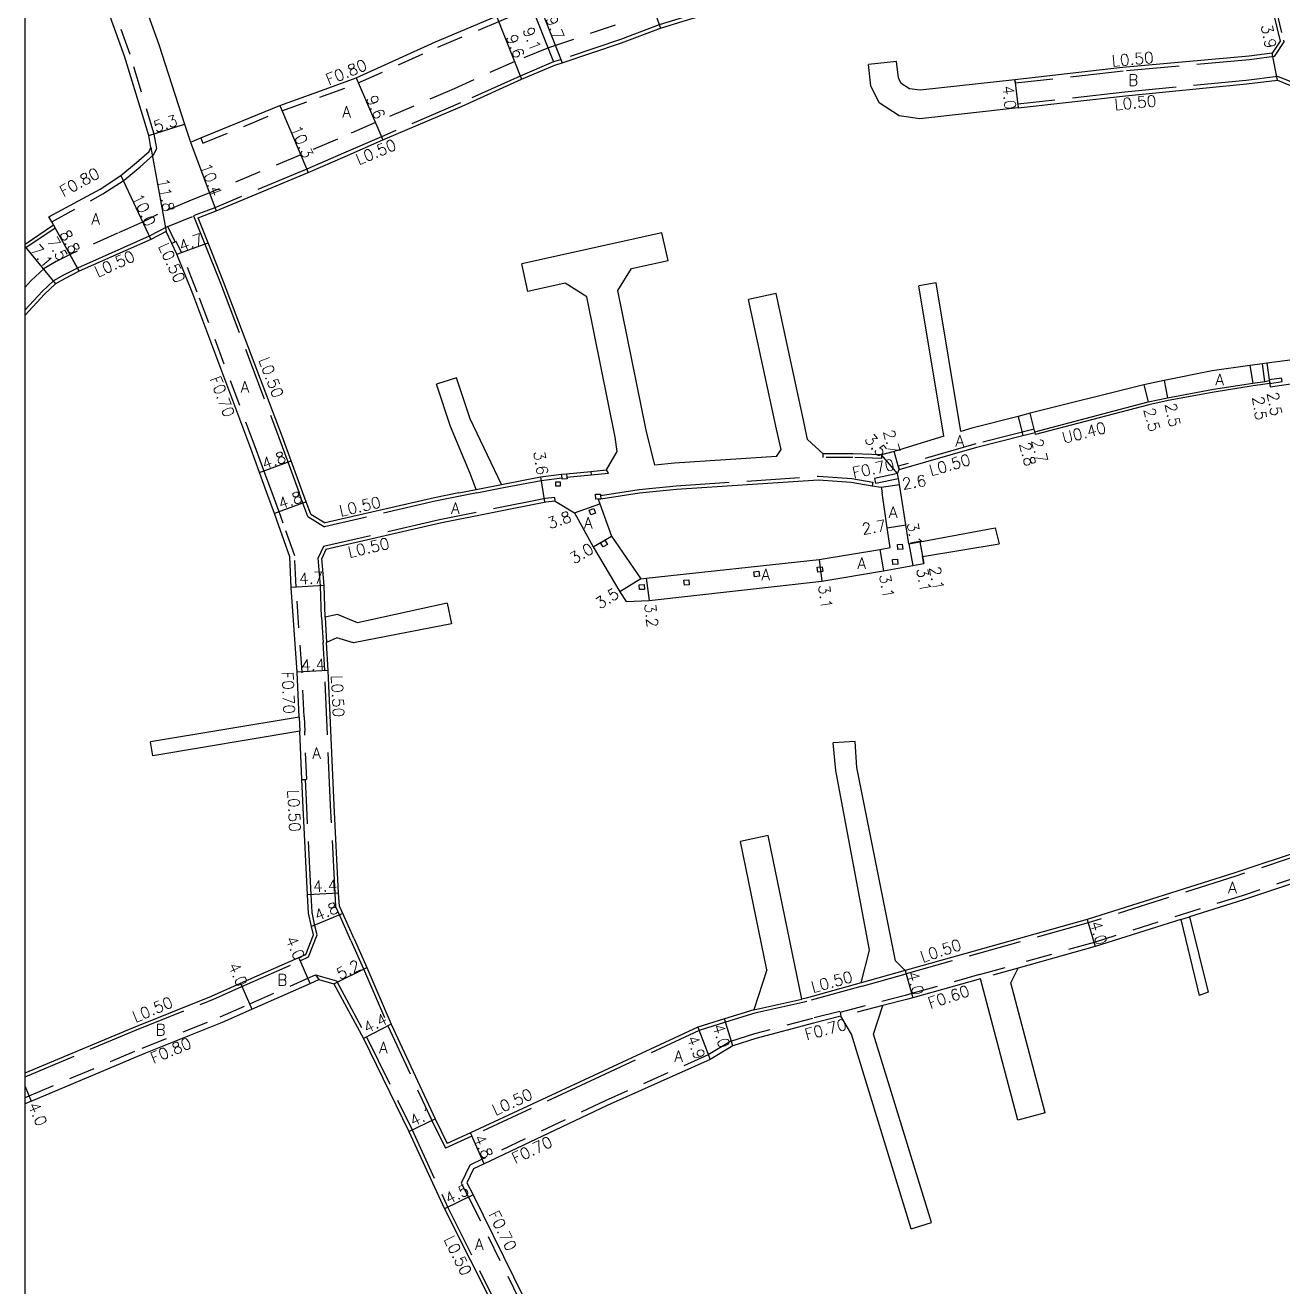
# Model space of a CAD drawing. Header units: metres. Extents: x -8800 to -8000, y -111600 to -110998.
# Drawn here: x -8800 to -8621.9, y -111358.7 to -111180.1 of the extents above; entities that cross this region are included whole.
import ezdxf

# ---------------------------------------------------------------- set-up
doc = ezdxf.new("R2010")
doc.units = ezdxf.units.M
doc.header["$LTSCALE"] = 2.5
for name, pattern in [('22320', [2.5, 1.5, -1]), ('22330', [4, 3, -1]), ('51070', [2.5, 1.5, -1])]:
    doc.linetypes.add(name, pattern=pattern)
for name, color, linetype in [('2101000', 7, 'Continuous'), ('2101001', 1, 'Continuous'), ('2102000', 4, 'Continuous'), ('2102001', 191, 'Continuous'), ('2231000', 4, 'Continuous'), ('2232000', 120, '22320'), ('2233000', 120, '22330'), ('2235000', 4, 'Continuous'), ('5107000', 4, '51070'), ('9201100', 215, 'Continuous'), ('9201500', 222, 'Continuous'), ('9202100', 82, 'Continuous'), ('9203500', 155, 'Continuous'), ('999', 7, 'Continuous')]:
    doc.layers.add(name, color=color, linetype=linetype)
doc.styles.add('Dm_Anotation', font='txt.shx', dxfattribs={"bigfont": 'pscdm.shx'})

msp = doc.modelspace()

# ---------------------------------------------------------------- linework, layer by layer
at = {"layer": '2101000'}
msp.add_lwpolyline([(-8789.86, -111157.51), (-8789.71, -111157.99), (-8787.58, -111164.41), (-8785.96, -111169.29), (-8781.09, -111182.82), (-8777.46, -111194.09), (-8776.6, -111196.64), (-8775.12, -111196.04), (-8763.94, -111191.45), (-8758.55, -111189.55), (-8753.14, -111187.53), (-8741.9, -111182.47), (-8733.25, -111178.82), (-8736.58, -111173.6), (-8755.79, -111144.33), (-8758.35, -111140.33), (-8760.26, -111137.34), (-8765.99, -111141.11), (-8780.52, -111150.58), (-8785.78, -111153.96), (-8789.1, -111156.11)], close=True, dxfattribs=at)
for points in [[(-8800, -111211.09), (-8796.01, -111208.38), (-8796.25, -111207.94), (-8796.64, -111207.24), (-8789.4, -111203.29), (-8786.44, -111201.38), (-8784.23, -111199.55), (-8782.46, -111197.97), (-8782.21, -111197.42), (-8782.5, -111195.72), (-8785.92, -111184.48), (-8790.78, -111170.96), (-8792.42, -111166.01), (-8794.7, -111159.12), (-8797.11, -111151.86), (-8797.93, -111149.17), (-8800, -111142.4)], [(-8628.51, -111161.56), (-8626.71, -111165.73), (-8625.04, -111170.78), (-8624.54, -111172.89), (-8624.29, -111173.96), (-8622.29, -111182.35), (-8623.42, -111184.05), (-8626.66, -111184.49), (-8644.58, -111186.1), (-8659.83, -111187.81)], [(-8760.67, -111246.31), (-8762.34, -111241.75), (-8763.6, -111238.3), (-8771.9, -111216.43), (-8774.11, -111210.91), (-8775.52, -111207.37), (-8772.97, -111206.39), (-8759.93, -111200.94), (-8754.71, -111198.68), (-8749.34, -111196.34), (-8738.14, -111191.55), (-8729.71, -111187.75), (-8725, -111185.76), (-8723.94, -111185.42), (-8715.54, -111182.61), (-8710.04, -111180.5), (-8706.23, -111179.33), (-8701.24, -111177.93), (-8691.23, -111174.68), (-8690.35, -111174.4)], [(-8659.38, -111191.79), (-8644.2, -111190.08), (-8627.02, -111188.41), (-8622.67, -111187.88), (-8620.81, -111188.62), (-8620.12, -111191.49), (-8617.9, -111201.36), (-8615.4, -111210.44), (-8612.51, -111221.57), (-8611.61, -111225.03), (-8613.13, -111226.48), (-8616.99, -111227.06), (-8617.97, -111227.13), (-8624.14, -111227.94), (-8624.77, -111228.05), (-8626.55, -111228.29), (-8631.9, -111229.01), (-8638.71, -111230.39), (-8641.57, -111231.02), (-8657.68, -111235.04), (-8659.4, -111235.48), (-8665.95, -111237.16), (-8667.5, -111237.61)], [(-8765.78, -111246.31), (-8766.84, -111243.4), (-8768.07, -111240.04), (-8776.28, -111218.13), (-8778.53, -111212.53), (-8779.24, -111210.99), (-8780.02, -111209.3), (-8782.21, -111210.44), (-8785.85, -111212.02), (-8792.38, -111214.94), (-8794.32, -111215.94), (-8795.7, -111216.72), (-8797.25, -111218.16), (-8800, -111221.15)], [(-8676.01, -111246.31), (-8676.2, -111245.11), (-8676.34, -111244.26), (-8676.45, -111243.57), (-8676.21, -111243.02), (-8665.22, -111239.86), (-8658.7, -111238.19), (-8656.99, -111237.75), (-8657.01, -111237.66), (-8640.95, -111233.44), (-8638.21, -111232.84), (-8631.71, -111231.64), (-8626.14, -111230.76), (-8624.43, -111230.53), (-8623.8, -111230.42), (-8623.74, -111230.81), (-8623.68, -111231.31), (-8617.54, -111230.41)], [(-8669.92, -111238.3), (-8676.95, -111240.43), (-8678.74, -111240.92), (-8682.78, -111240.79), (-8686.99, -111240.78)], [(-8693.6, -111241.14), (-8708.06, -111242.11), (-8710.83, -111242.38)], [(-8732.57, -111245.1), (-8727.02, -111244.04), (-8724.03, -111243.67), (-8723.33, -111243.6), (-8719.89, -111243.27), (-8717.7, -111243.05)], [(-8718.48, -111247.17), (-8712.99, -111246.31), (-8707.75, -111245.8), (-8687.66, -111244.45), (-8683.01, -111244.78), (-8680.05, -111245.3), (-8678.77, -111245.52), (-8678.64, -111246.31)], [(-8764.13, -111250.81), (-8764.7, -111249.24), (-8765.78, -111246.31)], [(-8759.57, -111249.32), (-8760.2, -111247.59), (-8760.67, -111246.31)], [(-8738.59, -111246.31), (-8742.03, -111247), (-8757.51, -111250.56)], [(-8724.96, -111247.48), (-8726.27, -111247.61), (-8741.24, -111250.62), (-8757.41, -111254.33)], [(-8738.59, -111246.31), (-8736.13, -111245.82)], [(-8724.96, -111247.48), (-8722.22, -111249.14)], [(-8718.87, -111247.19), (-8718.48, -111247.17)], [(-8718.87, -111247.19), (-8718.63, -111247.88), (-8716.98, -111252.43), (-8712.83, -111258.47), (-8712.04, -111258.39), (-8687.57, -111255.75), (-8678.99, -111254.31), (-8677.49, -111254.06)], [(-8677.49, -111254.06), (-8677.94, -111251.27), (-8678.64, -111246.31)], [(-8674.84, -111253.54), (-8675.28, -111250.84), (-8676.01, -111246.31)], [(-8759.57, -111249.32), (-8757.51, -111250.56)], [(-8722.22, -111249.14), (-8719.55, -111253.97), (-8715.79, -111260.34), (-8714.9, -111261.69), (-8711.65, -111261.56), (-8687.16, -111258.82), (-8678.44, -111257.36), (-8674.28, -111256.59), (-8672.72, -111256.3), (-8672.91, -111255.32), (-8662.08, -111253.5)], [(-8762.52, -111255.36), (-8764.13, -111250.81)], [(-8674.84, -111253.54), (-8673.29, -111253.26), (-8662.63, -111251.28)], [(-8757.41, -111254.33), (-8758.01, -111255.6)], [(-8761.21, -111278.05), (-8761.49, -111271.67), (-8762.35, -111259.69), (-8762.52, -111255.36)], [(-8757.53, -111263.89), (-8757.66, -111259.42), (-8758.01, -111255.6)], [(-8753.42, -111309.46), (-8755.04, -111305.86), (-8755.51, -111304.81), (-8755.61, -111302.97), (-8756.25, -111290.54), (-8757.09, -111271.44), (-8757.32, -111267.47)], [(-8759.17, -111308.86), (-8759.47, -111307.71), (-8759.87, -111305.81), (-8760, -111303.2), (-8760.64, -111290.84), (-8760.82, -111286.89), (-8761.12, -111280.06)], [(-8594.23, -111288.55), (-8601.02, -111290.86), (-8608.49, -111293.39), (-8628.7, -111300.1), (-8649.6, -111306.7), (-8675.36, -111313.93)], [(-8593.5, -111292.53), (-8599.74, -111294.64), (-8607.18, -111297.17), (-8627.47, -111303.91), (-8635.1, -111306.32)], [(-8636.36, -111306.72), (-8648.46, -111310.54), (-8659.37, -111313.6)], [(-8760.27, -111311.65), (-8759.17, -111308.86)], [(-8753.42, -111309.46), (-8751.61, -111313.5), (-8748.19, -111321.55), (-8741.95, -111334.95), (-8740.23, -111338.43)], [(-8800, -111328.43), (-8784.68, -111321.98), (-8773.61, -111317.56), (-8769.51, -111315.74), (-8761.26, -111312.09), (-8760.27, -111311.65)], [(-8800, -111332.77), (-8799.14, -111332.41), (-8783.16, -111325.68), (-8772.06, -111321.25), (-8767.89, -111319.4), (-8759.64, -111315.75), (-8758.4, -111315.19)], [(-8758.4, -111315.19), (-8756.28, -111315.8)], [(-8664.69, -111315.09), (-8674.28, -111317.78), (-8675.21, -111318.03), (-8678.53, -111318.89)], [(-8756.28, -111315.8), (-8752.11, -111323.54), (-8745.65, -111336.71), (-8740.6, -111347.69), (-8733.37, -111362.14), (-8732.53, -111363.83), (-8731.56, -111367.67), (-8728.64, -111385.22), (-8728.15, -111389.47), (-8728.44, -111391.2), (-8729.53, -111396.91), (-8733.07, -111412.74), (-8733.26, -111413.69)], [(-8681.59, -111315.66), (-8689.42, -111317.83), (-8690.01, -111317.99)], [(-8696.79, -111319.52), (-8700.98, -111320.79), (-8704.75, -111321.94), (-8719.48, -111328.82), (-8736.96, -111336.92), (-8740.23, -111338.43)], [(-8684.47, -111320.41), (-8688.35, -111321.4), (-8696.53, -111323.57), (-8699.81, -111324.62), (-8703.01, -111326.52)], [(-8703.01, -111326.52), (-8717.59, -111333.04), (-8734.99, -111341.3), (-8736.51, -111342.02)], [(-8736.51, -111342.02), (-8737.45, -111344.01)], [(-8737.45, -111344.01), (-8736.57, -111345.69), (-8729.42, -111360.2), (-8728.09, -111363.08), (-8727.22, -111366.99), (-8724.61, -111384.47), (-8723.5, -111390.19), (-8723.94, -111392.15), (-8725.42, -111397.78), (-8729.36, -111413.55), (-8729.47, -111414.61)]]:
    msp.add_lwpolyline(points, dxfattribs=at)
at = {"layer": '2101001'}
msp.add_lwpolyline([(-8662.63, -111251.28), (-8662.08, -111253.5)], dxfattribs=at)
at = {"layer": '2102000'}
for points in [[(-8659.38, -111191.79), (-8673.32, -111193.35), (-8676.22, -111192.92), (-8679.04, -111191.09), (-8680.22, -111188.7), (-8680.56, -111185.66)], [(-8659.83, -111187.81), (-8673.25, -111189.31), (-8674.77, -111189.09), (-8675.94, -111188.33), (-8676.33, -111187.56), (-8676.59, -111185.21)], [(-8709.82, -111209.5), (-8729.66, -111213.87)], [(-8710.83, -111242.38), (-8712.06, -111237.41), (-8716.07, -111217.64), (-8714.12, -111214.54), (-8708.96, -111213.4)], [(-8717.7, -111243.05), (-8716.18, -111240.46), (-8716.45, -111238.41), (-8720.48, -111218.53), (-8723.54, -111216.62), (-8728.8, -111217.78)], [(-8669.92, -111238.3), (-8673.46, -111217)], [(-8667.5, -111237.61), (-8670.99, -111216.59)], [(-8693.6, -111241.14), (-8692.94, -111240.16), (-8693.6, -111237.29), (-8697.57, -111218.93)], [(-8686.99, -111240.78), (-8689.19, -111238.75), (-8689.65, -111236.66), (-8693.66, -111218.08)], [(-8736.13, -111245.82), (-8737, -111243.57), (-8739.78, -111236.92), (-8741.75, -111230.93)], [(-8732.57, -111245.1), (-8736.99, -111235.81), (-8738.9, -111230)], [(-8740.24, -111261.93), (-8752.95, -111264.69), (-8755.79, -111263.53), (-8757.53, -111263.89)], [(-8739.61, -111264.86), (-8753.53, -111267.56), (-8755.88, -111266.81), (-8757.32, -111267.47)], [(-8761.21, -111278.05), (-8782.27, -111281.55)], [(-8761.12, -111280.06), (-8781.94, -111283.52)], [(-8681.59, -111315.66), (-8680.42, -111311.05), (-8685.2, -111285.63), (-8685.58, -111281.68)], [(-8675.36, -111313.93), (-8676.73, -111312.56), (-8682.23, -111285.21), (-8682.46, -111281.51)], [(-8694.95, -111313.86), (-8698.71, -111295.65)], [(-8690.01, -111317.99), (-8694.79, -111294.84)], [(-8635.1, -111306.32), (-8632.48, -111317.01)], [(-8636.36, -111306.72), (-8633.73, -111317.48)], [(-8655.57, -111334.08), (-8660.4, -111315.66), (-8659.37, -111313.6)], [(-8694.95, -111313.86), (-8696.79, -111319.52)], [(-8659.44, -111335.1), (-8664.69, -111315.09)], [(-8671.67, -111349.61), (-8679.85, -111322.95), (-8678.53, -111318.89)], [(-8674.54, -111350.49), (-8683, -111322.93), (-8684.47, -111320.41)]]:
    msp.add_lwpolyline(points, dxfattribs=at)
at = {"layer": '2102001'}
for points in [[(-8676.59, -111185.21), (-8680.56, -111185.66)], [(-8708.96, -111213.4), (-8709.82, -111209.5)], [(-8728.8, -111217.78), (-8729.66, -111213.87)], [(-8670.99, -111216.59), (-8673.46, -111217)], [(-8693.66, -111218.08), (-8697.57, -111218.93)], [(-8738.9, -111230), (-8741.75, -111230.93)], [(-8740.24, -111261.93), (-8739.61, -111264.86)], [(-8781.94, -111283.52), (-8782.27, -111281.55)], [(-8682.46, -111281.51), (-8685.58, -111281.68)], [(-8694.79, -111294.84), (-8698.71, -111295.65)], [(-8632.48, -111317.01), (-8633.73, -111317.48)], [(-8655.57, -111334.08), (-8659.44, -111335.1)], [(-8674.54, -111350.49), (-8671.67, -111349.61)]]:
    msp.add_lwpolyline(points, dxfattribs=at)
at = {"layer": '2231000'}
msp.add_lwpolyline([(-8623.74, -111230.81), (-8623.78, -111230.82), (-8624.38, -111230.92), (-8626.08, -111231.15), (-8631.64, -111232.03), (-8638.14, -111233.23), (-8640.86, -111233.83), (-8656.91, -111238.04), (-8656.99, -111237.75)], dxfattribs=at)
at = {"layer": '2232000'}
for points in [[(-8796.25, -111207.94), (-8788.99, -111203.98), (-8785.97, -111202.02), (-8783.71, -111200.16), (-8781.81, -111198.45), (-8781.38, -111197.54), (-8781.72, -111195.54), (-8785.16, -111184.23), (-8790.02, -111170.7), (-8791.66, -111165.76), (-8793.94, -111158.87), (-8796.35, -111151.62), (-8797.17, -111148.94), (-8800, -111139.66)], [(-8775.12, -111196.04), (-8774.84, -111196.79), (-8763.65, -111192.2), (-8758.27, -111190.3), (-8752.83, -111188.27), (-8741.58, -111183.21), (-8732.93, -111179.56), (-8729.19, -111177.98), (-8726.87, -111177), (-8718.44, -111173.45), (-8713.24, -111171.56), (-8709.5, -111170.2), (-8708.88, -111169.97), (-8703.81, -111168.06), (-8700.3, -111166.91), (-8696.37, -111164.48), (-8694.33, -111163.13), (-8686.22, -111157.75), (-8680.29, -111153.82), (-8677.25, -111151.86)], [(-8765.03, -111246.31), (-8766.19, -111243.16), (-8767.42, -111239.8), (-8775.63, -111217.88), (-8777.88, -111212.26), (-8778.6, -111210.7), (-8778.78, -111210.78), (-8779.24, -111210.99)], [(-8623.74, -111230.81), (-8622.01, -111230.56), (-8622.08, -111230.06), (-8623.81, -111230.32), (-8623.8, -111230.42)], [(-8678.74, -111240.92), (-8678.75, -111241.42), (-8682.81, -111241.29), (-8686.99, -111241.28), (-8686.99, -111240.78)], [(-8719.89, -111243.27), (-8719.84, -111243.76), (-8717.38, -111243.52), (-8717.7, -111243.05)], [(-8676.45, -111243.57), (-8679.74, -111244.26), (-8679.6, -111244.95), (-8676.34, -111244.26)], [(-8763.47, -111250.58), (-8764.04, -111249.01), (-8765.03, -111246.31)], [(-8761.83, -111255.23), (-8763.47, -111250.58)], [(-8760.51, -111278.01), (-8760.79, -111271.63), (-8761.65, -111259.65), (-8761.83, -111255.23)], [(-8761.21, -111278.05), (-8761.12, -111280.06)], [(-8760.51, -111278.01), (-8760.42, -111280.03)], [(-8760.12, -111286.86), (-8760.42, -111280.03)], [(-8760.82, -111286.89), (-8760.32, -111286.87), (-8760.12, -111286.86)], [(-8594.11, -111292.1), (-8599.93, -111294.08), (-8607.37, -111296.6), (-8627.66, -111303.34), (-8648.63, -111309.96), (-8659.53, -111313.02)], [(-8636.36, -111306.72), (-8635.1, -111306.32)], [(-8664.85, -111314.51), (-8659.53, -111313.02)], [(-8659.37, -111313.6), (-8664.69, -111315.09)], [(-8800, -111331.9), (-8799.45, -111331.67), (-8783.46, -111324.93), (-8772.37, -111320.51), (-8768.21, -111318.67), (-8759.97, -111315.01), (-8758.88, -111314.53)], [(-8758.88, -111314.53), (-8758.4, -111315.19)], [(-8664.85, -111314.51), (-8674.44, -111317.2), (-8675.36, -111317.45), (-8678.68, -111318.3)], [(-8684.61, -111319.83), (-8678.68, -111318.3)], [(-8678.53, -111318.89), (-8684.47, -111320.41)], [(-8684.64, -111319.73), (-8688.52, -111320.72), (-8696.73, -111322.9), (-8700.1, -111323.98), (-8703.3, -111325.88)], [(-8684.64, -111319.73), (-8684.61, -111319.83), (-8684.47, -111320.41)], [(-8703.3, -111325.88), (-8717.89, -111332.4), (-8735.29, -111340.66), (-8737.04, -111341.49)], [(-8737.04, -111341.49), (-8738.24, -111344.02)], [(-8738.24, -111344.02), (-8737.2, -111346.01), (-8730.05, -111360.5), (-8728.76, -111363.3), (-8727.9, -111367.12), (-8725.3, -111384.59), (-8724.21, -111390.18), (-8724.62, -111391.98), (-8726.1, -111397.61), (-8730.04, -111413.38), (-8730.15, -111414.45)]]:
    msp.add_lwpolyline(points, dxfattribs=at)
at = {"layer": '2233000'}
for points in [[(-8638.5, -111140.07), (-8638.06, -111139.84), (-8633.91, -111148.59), (-8631.37, -111154.78), (-8629.84, -111157.76), (-8628.05, -111161.36), (-8628.05, -111161.36), (-8626.24, -111165.55), (-8624.56, -111170.64), (-8624.05, -111172.78), (-8623.8, -111173.84), (-8621.81, -111182.23), (-8621.76, -111182.44), (-8623.13, -111184.52), (-8626.61, -111184.99), (-8644.53, -111186.6), (-8659.77, -111188.31), (-8659.83, -111187.81)], [(-8691.54, -111174.26), (-8701.38, -111177.45), (-8706.37, -111178.85), (-8710.2, -111180.03), (-8715.71, -111182.14), (-8724.18, -111184.98), (-8725.18, -111185.29), (-8729.91, -111187.29), (-8738.34, -111191.09), (-8749.54, -111195.88), (-8754.91, -111198.23), (-8760.13, -111200.48), (-8773.16, -111205.93), (-8775.7, -111206.9), (-8776.17, -111207.1), (-8774.58, -111211.1), (-8772.36, -111216.61), (-8764.07, -111238.47), (-8762.81, -111241.92), (-8761.2, -111246.31)], [(-8605.46, -111246.31), (-8606.62, -111241.55), (-8609.75, -111230.21), (-8611.12, -111224.9), (-8612.02, -111221.45), (-8614.91, -111210.31), (-8617.42, -111201.24), (-8619.64, -111191.38), (-8620.27, -111188.7), (-8620.38, -111188.25), (-8622.6, -111187.37), (-8627.07, -111187.91), (-8644.25, -111189.59), (-8659.44, -111191.29), (-8659.38, -111191.79)], [(-8796.01, -111208.38), (-8795.77, -111208.82), (-8799.9, -111211.63), (-8800, -111211.72)], [(-8778.78, -111210.78), (-8779.78, -111208.61), (-8782.43, -111209.98), (-8786.05, -111211.56), (-8792.59, -111214.49), (-8794.56, -111215.5), (-8795.99, -111216.31), (-8797.6, -111217.8), (-8800, -111220.41)], [(-8657.11, -111237.27), (-8665.35, -111239.38), (-8676.35, -111242.54), (-8676.21, -111243.02)], [(-8657.01, -111237.66), (-8657.11, -111237.27)], [(-8723.28, -111244.1), (-8719.84, -111243.76)], [(-8718.51, -111246.66), (-8713.04, -111245.81), (-8707.79, -111245.3), (-8687.66, -111243.95), (-8682.94, -111244.29), (-8679.97, -111244.8), (-8680.05, -111245.3)], [(-8736.13, -111245.82), (-8732.57, -111245.1)], [(-8736.05, -111246.31), (-8736.04, -111246.31), (-8732.48, -111245.59), (-8726.94, -111244.54), (-8723.98, -111244.17)], [(-8759.97, -111249.65), (-8760.67, -111247.76), (-8761.2, -111246.31)], [(-8725.01, -111246.98), (-8726.34, -111247.11), (-8741.34, -111250.13), (-8757.76, -111253.9)], [(-8736.05, -111246.31), (-8741.93, -111247.49), (-8757.6, -111251.1)], [(-8724.96, -111247.48), (-8725.01, -111246.98)], [(-8759.97, -111249.65), (-8757.6, -111251.1)], [(-8757.76, -111253.9), (-8758.52, -111255.51)], [(-8758.03, -111263.91), (-8758.16, -111259.45), (-8758.52, -111255.51)], [(-8758.03, -111263.91), (-8757.82, -111267.5)], [(-8757.53, -111263.89), (-8757.32, -111267.47)], [(-8753.88, -111309.67), (-8755.5, -111306.06), (-8756.01, -111304.93), (-8756.11, -111303), (-8756.75, -111290.56), (-8757.59, -111271.47), (-8757.82, -111267.5)], [(-8758.64, -111308.89), (-8758.98, -111307.59), (-8759.37, -111305.74), (-8759.5, -111303.17), (-8760.14, -111290.82), (-8760.32, -111286.87)], [(-8594.21, -111289.07), (-8600.86, -111291.33), (-8608.33, -111293.86), (-8628.54, -111300.58), (-8649.46, -111307.18), (-8675.22, -111314.41)], [(-8759.88, -111312.02), (-8758.64, -111308.89)], [(-8753.88, -111309.67), (-8752.07, -111313.7), (-8748.65, -111321.75), (-8742.4, -111335.17), (-8740.47, -111339.09)], [(-8800, -111328.97), (-8784.49, -111322.44), (-8773.42, -111318.02), (-8769.31, -111316.2), (-8761.06, -111312.55), (-8759.88, -111312.02)], [(-8758.88, -111314.53), (-8755.94, -111315.38)], [(-8755.94, -111315.38), (-8751.67, -111323.31), (-8745.2, -111336.5), (-8740.15, -111347.48), (-8732.92, -111361.92), (-8732.06, -111363.65), (-8731.07, -111367.57), (-8728.14, -111385.15), (-8727.65, -111389.48), (-8727.95, -111391.29), (-8729.04, -111397.01), (-8732.59, -111412.87), (-8732.79, -111413.86)], [(-8675.36, -111313.93), (-8681.59, -111315.66)], [(-8681.46, -111316.14), (-8675.22, -111314.41)], [(-8681.46, -111316.14), (-8689.29, -111318.31), (-8689.87, -111318.47)], [(-8696.79, -111319.52), (-8690.01, -111317.99)], [(-8689.87, -111318.47), (-8696.65, -111319.99)], [(-8696.65, -111319.99), (-8700.84, -111321.27), (-8704.57, -111322.41), (-8719.27, -111329.27), (-8736.75, -111337.37), (-8740.47, -111339.09)]]:
    msp.add_lwpolyline(points, dxfattribs=at)
at = {"layer": '2235000'}
for points in [[(-8724.03, -111243.67), (-8723.33, -111243.6), (-8723.28, -111244.1), (-8723.27, -111244.3), (-8723.96, -111244.37), (-8723.98, -111244.17)], [(-8724.86, -111244.74), (-8724.26, -111244.74), (-8724.26, -111245.34), (-8724.86, -111245.34)], [(-8719.22, -111246.51), (-8718.52, -111246.47), (-8718.51, -111246.66), (-8718.48, -111247.17), (-8719.18, -111247.21)], [(-8719.89, -111249.4), (-8720.13, -111248.74), (-8719.47, -111248.5), (-8719.23, -111249.16)], [(-8718.16, -111253.97), (-8718.51, -111253.37), (-8717.91, -111253.02), (-8717.55, -111253.62)], [(-8676.42, -111254.32), (-8676.48, -111253.62), (-8675.79, -111253.56), (-8675.72, -111254.26)], [(-8677.12, -111256.44), (-8677.19, -111255.75), (-8676.49, -111255.68), (-8676.43, -111256.38)], [(-8696.72, -111258.18), (-8696.79, -111257.49), (-8696.1, -111257.41), (-8696.02, -111258.11)], [(-8687.75, -111257.53), (-8687.83, -111256.84), (-8687.13, -111256.76), (-8687.06, -111257.46)], [(-8713, -111260.01), (-8713.03, -111259.32), (-8712.33, -111259.29), (-8712.3, -111259.99)], [(-8706.64, -111259.39), (-8706.72, -111258.69), (-8706.02, -111258.62), (-8705.95, -111259.32)]]:
    msp.add_lwpolyline(points, close=True, dxfattribs=at)
at = {"layer": '5107000'}
for points in [[(-8716.46, -111180.07), (-8725.9, -111183.32), (-8730.77, -111185.26), (-8739.23, -111189.08), (-8750.41, -111193.86), (-8755.79, -111196.21), (-8760.99, -111198.45), (-8773.98, -111203.88), (-8776.49, -111204.85), (-8781.26, -111206.9), (-8783.37, -111208), (-8786.94, -111209.55), (-8793.55, -111212.5), (-8795.6, -111213.57), (-8797.3, -111214.52), (-8799.16, -111216.25), (-8800, -111217.16)], [(-8779.78, -111208.61), (-8776.17, -111207.1)]]:
    msp.add_lwpolyline(points, dxfattribs=at)
at = {"layer": '9201100'}
for points in [[(-8713.52, -111170.81), (-8710.04, -111180.5)], [(-8728.53, -111176.83), (-8725.18, -111185.29)], [(-8727.51, -111176.4), (-8723.94, -111185.42)], [(-8733.25, -111178.82), (-8729.71, -111187.75)], [(-8622.67, -111187.88), (-8623.42, -111184.05)], [(-8753.14, -111187.53), (-8749.34, -111196.34)], [(-8659.83, -111187.81), (-8659.38, -111191.79)], [(-8763.94, -111191.45), (-8759.93, -111200.94)], [(-8782.5, -111195.72), (-8777.46, -111194.09)], [(-8782.21, -111197.42), (-8780.02, -111209.3)], [(-8776.6, -111196.64), (-8772.97, -111206.39)], [(-8786.44, -111201.38), (-8782.21, -111210.44)], [(-8796.64, -111207.24), (-8792.38, -111214.94)], [(-8792.38, -111214.94), (-8796.01, -111208.38)], [(-8800, -111211.49), (-8795.7, -111216.72)], [(-8778.53, -111212.53), (-8774.11, -111210.91)], [(-8626.55, -111228.29), (-8626.14, -111230.76)], [(-8624.43, -111230.53), (-8624.77, -111228.05)], [(-8624.14, -111227.94), (-8623.68, -111231.31)], [(-8641.57, -111231.02), (-8640.95, -111233.44)], [(-8638.71, -111230.39), (-8638.21, -111232.84)], [(-8657.01, -111237.66), (-8657.68, -111235.04)], [(-8659.4, -111235.48), (-8658.7, -111238.19)], [(-8676.21, -111243.02), (-8676.95, -111240.43)], [(-8766.84, -111243.4), (-8762.34, -111241.75)], [(-8676.45, -111243.57), (-8678.74, -111240.92)], [(-8727.02, -111244.04), (-8726.46, -111247.6)], [(-8678.77, -111245.52), (-8676.2, -111245.11)], [(-8760.2, -111247.59), (-8764.7, -111249.24)], [(-8722.22, -111249.14), (-8718.63, -111247.88)], [(-8677.94, -111251.27), (-8675.28, -111250.84)], [(-8719.55, -111253.97), (-8716.98, -111252.43)], [(-8678.99, -111254.31), (-8678.44, -111257.36)], [(-8674.84, -111253.54), (-8674.28, -111256.59)], [(-8673.29, -111253.26), (-8672.72, -111256.3)], [(-8673.29, -111253.26), (-8672.91, -111255.32)], [(-8687.57, -111255.75), (-8687.16, -111258.82)], [(-8757.66, -111259.42), (-8762.35, -111259.69)], [(-8712.83, -111258.47), (-8715.79, -111260.34)], [(-8712.04, -111258.39), (-8711.65, -111261.56)], [(-8757.09, -111271.44), (-8761.49, -111271.67)], [(-8755.61, -111302.97), (-8760, -111303.2)], [(-8755.04, -111305.86), (-8759.47, -111307.71)], [(-8649.6, -111306.7), (-8648.46, -111310.54)], [(-8759.64, -111315.75), (-8761.26, -111312.09)], [(-8756.28, -111315.8), (-8751.61, -111313.5)], [(-8675.36, -111313.93), (-8674.28, -111317.78)], [(-8769.51, -111315.74), (-8767.89, -111319.4)], [(-8699.81, -111324.62), (-8700.98, -111320.79)], [(-8748.19, -111321.55), (-8752.11, -111323.54)], [(-8704.75, -111321.94), (-8703.01, -111326.52)], [(-8800, -111330.37), (-8799.14, -111332.41)], [(-8745.65, -111336.71), (-8741.95, -111334.95)], [(-8734.99, -111341.3), (-8736.96, -111336.92)], [(-8736.57, -111345.69), (-8740.6, -111347.69)]]:
    msp.add_lwpolyline(points, dxfattribs=at)
at = {"layer": '999'}
msp.add_lwpolyline([(-8800, -111000), (-8000, -111000), (-8000, -111600), (-8800, -111600)], close=True, dxfattribs=at)

# ---------------------------------------------------------------- texts
at = {"layer": '9201500', "style": 'Dm_Anotation'}
for s, rotation, p in [('9.7', 291.589, (-8726.35, -111179.14)), ('9.1', 291.589, (-8729.6, -111180.74)), ('3.9', 281.1249, (-8625, -111180.14)), ('9.6', 291.589, (-8731.97, -111181.76)), ('9.6', 293.2852, (-8751.78, -111190.43)), ('4.0', 276.3968, (-8661.62, -111188.7)), ('5.3', 17.8736, (-8781.53, -111195.3)), ('10.3', 292.8825, (-8762.47, -111194.68)), ('10.4', 290.4041, (-8775.25, -111199.98)), ('11.8', 280.4826, (-8781.28, -111201.9)), ('10.0', 295.037, (-8784.91, -111204.41)), ('7.5', 298.9907, (-8796.96, -111210.61)), ('8.8', 298.9907, (-8795.2, -111209.64)), ('4.7', 20.1463, (-8777.86, -111212.18)), ('7.1', 309.4443, (-8799.36, -111211.94)), ('2.5', 277.6839, (-8626.2, -111232.72)), ('2.5', 279.6304, (-8624.14, -111232.16)), ('2.5', 284.3679, (-8641.63, -111234.47)), ('2.5', 281.3959, (-8638.61, -111233.75)), ('3.5', 310.7688, (-8681.25, -111238.8)), ('2.7', 286.0295, (-8678.52, -111237.63)), ('2.8', 284.3667, (-8659.23, -111239.36)), ('2.7', 284.3652, (-8657.53, -111238.87)), ('4.8', 20.1167, (-8766.13, -111243.03)), ('3.6', 278.8491, (-8728.03, -111240.5)), ('2.6', 9.167, (-8675.68, -111245.85)), ('4.8', 20.115, (-8763.82, -111248.69)), ('3.8', 19.3073, (-8725.73, -111251.46)), ('2.7', 9.1652, (-8681.39, -111252.24)), ('3.1', 280.5094, (-8675.16, -111250.62)), ('3.0', 30.8858, (-8722.28, -111256.45)), ('4.7', 3.2956, (-8761.18, -111259.28)), ('3.1', 280.1586, (-8679.07, -111257.96)), ('3.1', 280.5094, (-8673.8, -111257.1)), ('2.1', 280.5094, (-8671.99, -111256.87)), ('3.5', 32.1825, (-8718.62, -111262.83)), ('3.1', 277.6234, (-8687.69, -111259.42)), ('3.2', 277.0413, (-8712.33, -111262.05)), ('4.4', 3.0094, (-8760.89, -111271.54)), ('4.4', 2.9756, (-8759.21, -111302.83)), ('4.8', 22.6774, (-8758.63, -111306.97)), ('4.0', 286.5474, (-8649.24, -111307.17)), ('4.0', 293.903, (-8763.17, -111309.5)), ('4.0', 293.9033, (-8771.3, -111313.26)), ('5.2', 26.1905, (-8755.43, -111315.27)), ('4.0', 285.6766, (-8675.15, -111314.29)), ('4.4', 26.9316, (-8751.6, -111322.89)), ('4.0', 286.9553, (-8702.67, -111321.78)), ('4.9', 290.7893, (-8706.34, -111323.49)), ('4.0', 292.847, (-8799.63, -111332.99)), ('4.1', 25.4436, (-8745.07, -111336.05)), ('4.8', 294.2134, (-8736.54, -111337.61)), ('4.5', 26.4339, (-8740.05, -111347.07))]:
    msp.add_text(s, height=1.6, rotation=rotation, dxfattribs=at).set_placement(p)
at = {"layer": '9202100', "style": 'Dm_Anotation'}
for s, p in [('B', (-8643.81, -111188.66)), ('A', (-8755.1, -111193.15)), ('A', (-8790.64, -111208.31)), ('A', (-8631.45, -111231.07)), ('A', (-8769.5, -111232.11)), ('A', (-8668.26, -111239.74)), ('A', (-8739.7, -111249.26)), ('A', (-8677.7, -111249.85)), ('A', (-8720.88, -111251.34)), ('A', (-8682.15, -111257.08)), ('A', (-8695.74, -111258.67)), ('A', (-8759.36, -111283.95)), ('A', (-8629.64, -111302.98)), ('B', (-8764.31, -111316.07)), ('B', (-8781.54, -111323.12)), ('A', (-8749.89, -111325.65)), ('A', (-8708.08, -111326.84)), ('A', (-8736.32, -111353.48))]:
    msp.add_text(s, height=1.6, dxfattribs=at).set_placement(p)
at = {"layer": '9203500', "style": 'Dm_Anotation'}
for s, rotation, p in [('L0.50', 5.1402, (-8646.06, -111185.96)), ('F0.80', 22.3172, (-8757.01, -111188.63)), ('L0.50', 5.5734, (-8645.67, -111192.15)), ('L0.50', 22.7012, (-8752.78, -111199.93)), ('F0.80', 28.6149, (-8794.59, -111204.46)), ('L0.50', 294.7271, (-8781.21, -111211.36)), ('L0.50', 24.0685, (-8789.75, -111215.82)), ('L0.50', 290.782, (-8766.98, -111227.45)), ('F0.70', 290.5294, (-8773.89, -111230.12)), ('U0.40', 14.3668, (-8652.9, -111239.34)), ('F0.70', 11.922, (-8682.67, -111244.28)), ('L0.50', 16.0287, (-8671.71, -111243.94)), ('L0.50', 12.9506, (-8755.32, -111249.67)), ('L0.50', 12.9506, (-8754.1, -111255.51)), ('F0.70', 272.5214, (-8763.66, -111271.63)), ('L0.50', 272.5214, (-8756.67, -111272.15)), ('L0.50', 272.5214, (-8762.85, -111288.37)), ('L0.50', 18.3737, (-8672.92, -111312.82)), ('L0.50', 15.4796, (-8688.42, -111317.11)), ('F0.60', 18.3737, (-8671.83, -111319.38)), ('L0.50', 22.8448, (-8784.41, -111321.34)), ('F0.70', 14.8501, (-8689.35, -111323.81)), ('F0.80', 22.8448, (-8781.86, -111327.17)), ('L0.50', 24.8626, (-8733.4, -111334.52)), ('F0.70', 25.3975, (-8730.61, -111341.35)), ('F0.70', 296.2474, (-8734.43, -111348.41)), ('L0.50', 296.2474, (-8740.76, -111351.98))]:
    msp.add_text(s, height=1.6, rotation=rotation, dxfattribs=at).set_placement(p)

doc.saveas('drawing.dxf')
